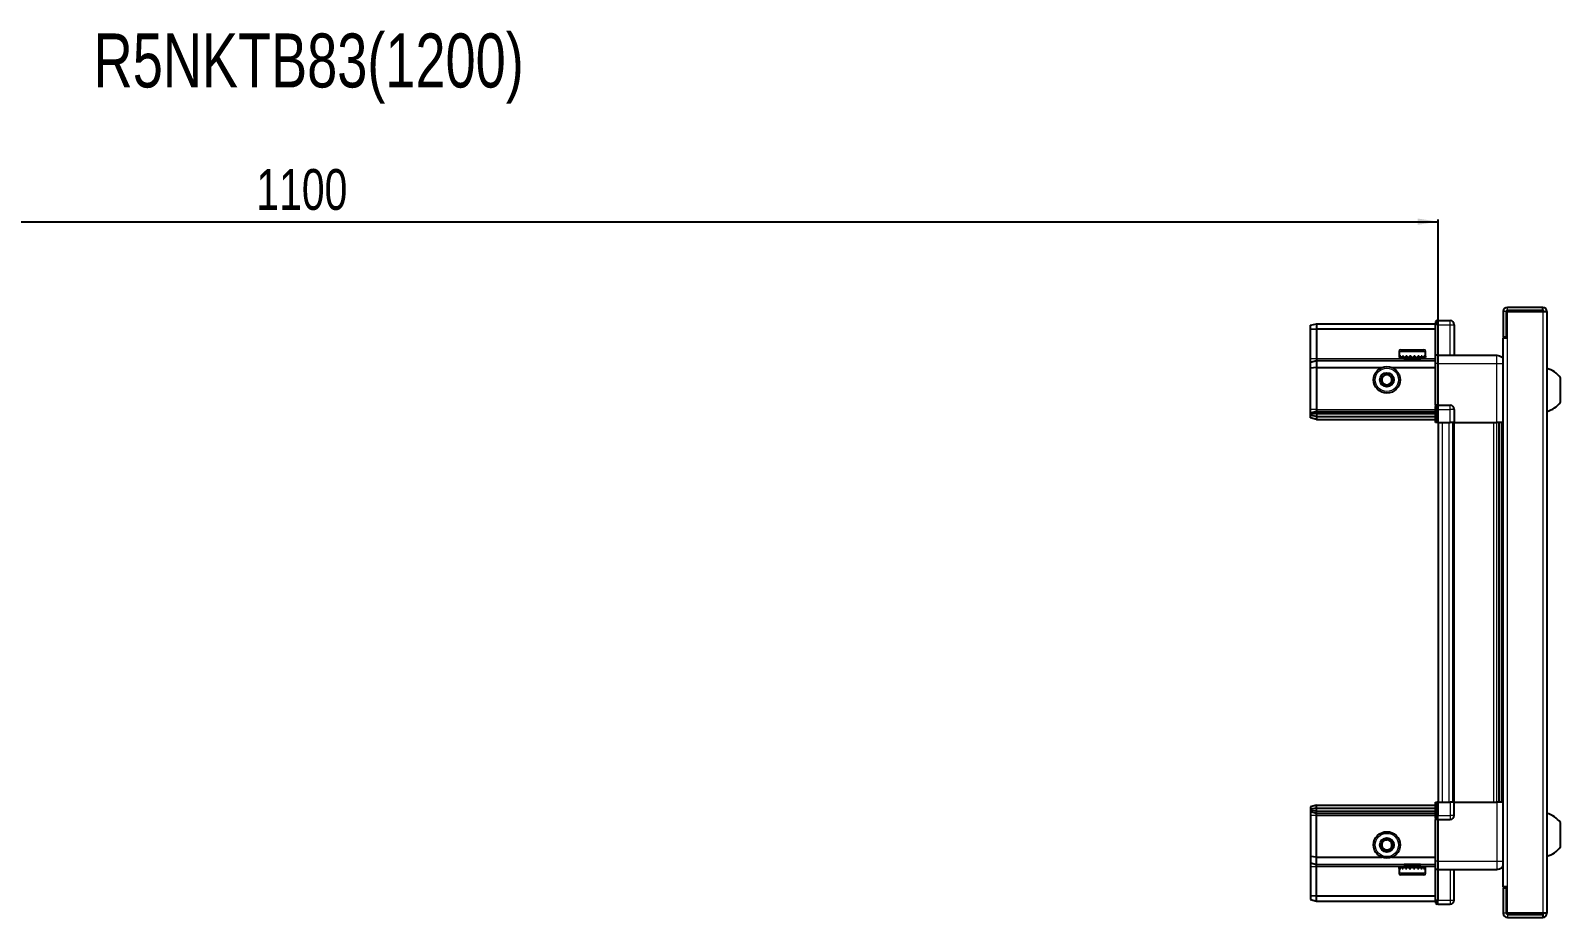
# Model space of a CAD drawing. Header units: millimetres. Extents: x 799 to 4111, y -97 to 1779.
# Drawn here: x 2327 to 3078, y 1344 to 1779 of the extents above; entities that cross this region are included whole.
import ezdxf

# ---------------------------------------------------------------- set-up
doc = ezdxf.new("R2010")
doc.units = ezdxf.units.MM
doc.layers.add('FORMAT', color=7, linetype='Continuous')
doc.styles.add('SLDTEXTSTYLE0', font='TXT', dxfattribs={"width": 0.75})
doc.dimstyles.new('SLDDIMSTYLE0', dxfattribs={"dimtxt": 20, "dimasz": 10, "dimexe": 0, "dimexo": 0.0625, "dimgap": 5, "dimtad": 2, "dimdec": 1, "dimrnd": 1e-09, "dimzin": 12, "dimdsep": 46, "dimtxsty": 'SLDTEXTSTYLE0', "dimsah": 1, "dimcen": 0.09, "dimadec": 0, "dimazin": 3, "dimtfac": 1, "dimtofl": 0, "dimtmove": 0, "dimatfit": 3, "dimfxl": 0, "dimfrac": 2, "dimtolj": 1, "dimtzin": 12, "dimarcsym": 0})

# ---------------------------------------------------------------- blocks, each defined once
blk = doc.blocks.new('_D_4')
at = {"layer": 'FORMAT'}
for p, q in [((1917.77, 1586.94), (1917.77, 1686.43)), ((1917.77, 1685.43), (3017.77, 1685.43)), ((3017.77, 1586.94), (3017.77, 1686.43))]:
    blk.add_line(p, q, dxfattribs=at)
for points in [[(1917.77, 1685.43), (1927.77, 1683.9), (1927.77, 1686.97)], [(3017.77, 1685.43), (3007.77, 1686.97), (3007.77, 1683.9)]]:
    blk.add_solid(points, dxfattribs=at)
at = {"layer": 'FORMAT', "insert": (2438.21, 1711.22), "char_height": 20, "attachment_point": 1, "style": 'SLDTEXTSTYLE0'}
blk.add_mtext('1100', dxfattribs=at)

msp = doc.modelspace()

# ---------------------------------------------------------------- linework, layer by layer
at = {"color": 7, "linetype": 'Continuous', "lineweight": 25}
for p, q in [((3069.02, 1643.43), (3051.72, 1643.43)), ((3069.02, 1641.93), (3069.02, 1643.43)), ((3017.28, 1636.93), (3016.42, 1636.43)), ((3017.28, 1636.93), (3016.42, 1636.43)), ((3016.42, 1636.43), (3016.42, 1634.93)), ((3017.62, 1636.93), (3017.28, 1636.93)), ((3017.62, 1636.93), (3017.28, 1636.93)), ((3017.62, 1636.93), (3017.62, 1636.93)), ((3017.62, 1634.93), (3017.62, 1636.93)), ((3017.62, 1636.93), (3023.62, 1636.93)), ((3049.62, 1641.33), (3049.62, 1628.93)), ((3051.12, 1641.33), (3051.12, 1628.93)), ((3051.62, 1628.43), (3051.62, 1641.33)), ((3051.62, 1641.33), (3069.02, 1641.33)), ((3069.02, 1641.93), (3051.72, 1641.93)), ((3069.02, 1641.33), (3071.12, 1641.33)), ((3071.12, 1641.33), (3071.12, 1346.53)), ((2955.12, 1634.63), (2958.12, 1635.43)), ((2955.12, 1632.78), (2955.12, 1634.63)), ((2955.12, 1632.78), (2958.12, 1632.93)), ((2955.12, 1618.43), (2955.12, 1632.78)), ((2958.12, 1635.43), (2958.12, 1632.93)), ((2958.12, 1635.43), (3016.42, 1635.43)), ((2958.12, 1632.93), (2958.12, 1618.43)), ((2958.12, 1632.93), (3016.42, 1632.93)), ((3016.42, 1620.13), (3016.42, 1634.93)), ((3017.62, 1634.93), (3017.62, 1620.13)), ((3025.62, 1634.93), (3025.62, 1619.93)), ((3049.52, 1628.43), (3049.52, 1359.43)), ((3049.52, 1628.43), (3051.62, 1628.43)), ((3049.62, 1628.93), (3051.12, 1628.93)), ((2998.62, 1621.83), (2998.62, 1618.93)), ((2999.42, 1622.63), (3010.82, 1622.63)), ((3011.62, 1618.93), (3011.62, 1621.83)), ((2955.12, 1616.63), (2955.12, 1618.43)), ((2955.12, 1616.63), (2958.12, 1617.43)), ((2955.12, 1613.6), (2955.12, 1616.63)), ((2958.12, 1613.93), (2955.12, 1613.6)), ((2955.12, 1593.43), (2955.12, 1613.6)), ((2958.12, 1618.43), (2958.12, 1617.43)), ((2958.12, 1617.43), (2958.12, 1613.93)), ((2958.12, 1617.43), (3016.42, 1617.43)), ((2958.12, 1613.93), (2958.12, 1593.43)), ((2958.12, 1613.93), (2990.12, 1613.93)), ((2995.12, 1613.93), (3016.42, 1613.93)), ((2998.62, 1618.93), (2998.66, 1618.93)), ((2998.78, 1619.43), (2998.66, 1619.43)), ((2998.66, 1619.43), (2998.66, 1618.93)), ((2998.66, 1618.93), (2998.78, 1618.93)), ((2998.78, 1619.43), (2998.78, 1618.93)), ((2998.78, 1618.93), (2999.19, 1618.93)), ((2999.53, 1619.43), (2999.19, 1619.43)), ((2999.19, 1619.43), (2999.19, 1618.93)), ((2999.19, 1618.93), (2999.53, 1618.93)), ((2999.53, 1619.43), (2999.53, 1618.93)), ((2999.53, 1618.93), (3000.3, 1618.93)), ((3000.82, 1619.43), (3000.3, 1619.43)), ((3000.3, 1619.43), (3000.3, 1618.93)), ((3000.3, 1618.93), (3000.82, 1618.93)), ((3000.72, 1618.93), (3000.72, 1618.83)), ((3000.72, 1618.83), (3009.52, 1618.83)), ((3000.82, 1619.43), (3000.82, 1618.93)), ((3000.82, 1618.93), (3001.88, 1618.93)), ((3001.12, 1618.43), (3001.81, 1617.95)), ((3001.12, 1618.43), (3009.12, 1618.43)), ((3001.81, 1617.95), (3001.12, 1617.47)), ((3001.12, 1617.47), (3001.12, 1617.43)), ((3001.12, 1617.47), (3009.12, 1617.47)), ((3001.81, 1617.95), (3008.43, 1617.95)), ((3002.54, 1619.43), (3001.88, 1619.43)), ((3001.88, 1619.43), (3001.88, 1618.93)), ((3001.88, 1618.93), (3002.54, 1618.93)), ((3002.54, 1619.43), (3002.54, 1618.93)), ((3002.54, 1618.93), (3003.78, 1618.93)), ((3004.51, 1619.43), (3003.78, 1619.43)), ((3003.78, 1619.43), (3003.78, 1618.93)), ((3003.78, 1618.93), (3004.21, 1618.93)), ((3004.21, 1619.43), (3004.21, 1618.93)), ((3004.51, 1619.43), (3004.51, 1618.93)), ((3004.51, 1618.93), (3005.81, 1618.93)), ((3006.54, 1619.43), (3005.81, 1619.43)), ((3005.81, 1619.43), (3005.81, 1618.93)), ((3006.08, 1619.43), (3006.08, 1618.93)), ((3006.08, 1618.93), (3006.54, 1618.93)), ((3006.54, 1619.43), (3006.54, 1618.93)), ((3006.54, 1618.93), (3007.77, 1618.93)), ((3008.43, 1619.43), (3007.77, 1619.43)), ((3007.77, 1619.43), (3007.77, 1618.93)), ((3007.77, 1618.93), (3008.43, 1618.93)), ((3008.43, 1619.43), (3008.43, 1618.93)), ((3008.43, 1618.93), (3009.48, 1618.93)), ((3008.43, 1617.95), (3009.12, 1618.43)), ((3009.12, 1617.47), (3008.43, 1617.95)), ((3009.12, 1617.43), (3009.12, 1617.47)), ((3010, 1619.43), (3009.48, 1619.43)), ((3009.48, 1619.43), (3009.48, 1618.93)), ((3009.48, 1618.93), (3010, 1618.93)), ((3009.52, 1618.83), (3009.52, 1618.93)), ((3010, 1619.43), (3010, 1618.93)), ((3010, 1618.93), (3010.75, 1618.93)), ((3011.09, 1619.43), (3010.75, 1619.43)), ((3010.75, 1619.43), (3010.75, 1618.93)), ((3010.75, 1618.93), (3011.09, 1618.93)), ((3011.09, 1619.43), (3011.09, 1618.93)), ((3011.09, 1618.93), (3011.48, 1618.93)), ((3011.59, 1619.43), (3011.48, 1619.43)), ((3011.48, 1619.43), (3011.48, 1618.93)), ((3011.48, 1618.93), (3011.59, 1618.93)), ((3011.59, 1619.43), (3011.59, 1618.93)), ((3011.59, 1618.93), (3011.62, 1618.93)), ((3016.42, 1619.93), (3016.42, 1620.13)), ((3017.62, 1619.93), (3016.42, 1619.93)), ((3016.42, 1615.93), (3016.42, 1619.93)), ((3016.42, 1595.63), (3016.42, 1615.93)), ((3017.62, 1620.13), (3017.62, 1619.93)), ((3017.62, 1619.93), (3017.62, 1615.93)), ((3017.62, 1619.93), (3046.62, 1619.93)), ((3017.62, 1615.93), (3017.62, 1595.63)), ((3077.72, 1596.93), (3077.72, 1608.93)), ((2955.12, 1591.63), (2955.12, 1593.43)), ((2958.12, 1592.43), (2955.12, 1591.63)), ((2955.12, 1590.89), (2955.12, 1591.63)), ((2958.12, 1591.43), (2955.12, 1590.89)), ((2955.12, 1590.39), (2955.12, 1590.89)), ((2958.12, 1593.43), (2958.12, 1592.43)), ((2958.12, 1592.43), (2958.12, 1591.43)), ((2958.12, 1592.43), (3016.42, 1592.43)), ((2958.12, 1591.43), (2958.12, 1589.93)), ((2958.12, 1591.43), (3016.42, 1591.43)), ((3016.42, 1595.43), (3016.42, 1595.63)), ((3017.62, 1595.43), (3016.42, 1595.43)), ((3016.42, 1595.43), (3016.42, 1594.76)), ((3016.42, 1586.93), (3016.42, 1594.76)), ((3017.28, 1593.43), (3017.28, 1586.93)), ((3017.62, 1595.63), (3017.62, 1595.43)), ((3017.62, 1593.43), (3017.62, 1595.43)), ((3017.62, 1595.43), (3023.62, 1595.43)), ((3017.62, 1593.43), (3017.62, 1595.43)), ((3017.62, 1593.43), (3017.62, 1586.93)), ((3025.62, 1593.43), (3025.62, 1586.93)), ((2955.12, 1589.24), (2955.12, 1590.39)), ((2958.12, 1589.93), (2955.12, 1590.39)), ((2958.12, 1588.43), (2955.12, 1589.24)), ((2958.12, 1589.93), (3016.42, 1589.93)), ((2958.12, 1589.93), (2958.12, 1588.43)), ((2958.12, 1588.43), (3016.42, 1588.43)), ((3017.28, 1586.93), (3016.42, 1586.93)), ((3017.62, 1586.93), (3017.28, 1586.93)), ((3017.62, 1586.93), (3023.62, 1586.93)), ((3017.77, 1586.93), (3017.77, 1400.93)), ((3025.62, 1586.93), (3023.62, 1586.93)), ((3024.97, 1586.93), (3024.97, 1400.93)), ((3025.62, 1586.93), (3046.62, 1586.93)), ((3047.64, 1400.93), (3047.64, 1586.93)), ((3047.68, 1400.93), (3047.68, 1586.93)), ((3049.47, 1586.93), (3049.47, 1400.93)), ((2958.12, 1399.43), (2955.12, 1398.63)), ((2955.12, 1398.63), (2955.12, 1397.48)), ((2958.12, 1397.93), (2955.12, 1397.48)), ((2955.12, 1397.48), (2955.12, 1396.98)), ((2958.12, 1396.43), (2955.12, 1396.98)), ((2955.12, 1396.98), (2955.12, 1396.24)), ((2958.12, 1395.43), (2955.12, 1396.24)), ((2955.12, 1396.24), (2955.12, 1394.43)), ((2958.12, 1397.93), (2958.12, 1399.43)), ((2958.12, 1399.43), (3016.42, 1399.43)), ((2958.12, 1397.93), (3016.42, 1397.93)), ((2958.12, 1396.43), (2958.12, 1397.93)), ((2958.12, 1396.43), (3016.42, 1396.43)), ((2958.12, 1395.43), (2958.12, 1396.43)), ((2958.12, 1395.43), (3016.42, 1395.43)), ((2958.12, 1394.43), (2958.12, 1395.43)), ((3016.42, 1393.11), (3016.42, 1400.93)), ((3016.42, 1400.93), (3017.28, 1400.93)), ((3017.28, 1400.93), (3017.28, 1400.93)), ((3017.28, 1400.93), (3017.28, 1394.43)), ((3017.62, 1400.93), (3017.28, 1400.93)), ((3017.62, 1400.93), (3017.62, 1394.43)), ((3017.62, 1400.93), (3017.62, 1400.93)), ((3017.62, 1400.93), (3023.62, 1400.93)), ((3017.62, 1400.93), (3017.62, 1394.43)), ((3025.62, 1400.93), (3023.62, 1400.93)), ((3025.62, 1394.43), (3025.62, 1400.93)), ((3025.62, 1400.93), (3046.62, 1400.93)), ((2955.12, 1394.43), (2955.12, 1374.27)), ((2958.12, 1373.93), (2958.12, 1394.43)), ((3016.42, 1393.11), (3016.42, 1392.43)), ((3017.62, 1392.43), (3016.42, 1392.43)), ((3016.42, 1392.23), (3016.42, 1392.43)), ((3016.42, 1371.93), (3016.42, 1392.23)), ((3017.62, 1392.43), (3017.62, 1394.43)), ((3017.62, 1392.43), (3017.62, 1392.23)), ((3017.62, 1392.43), (3023.62, 1392.43)), ((3017.62, 1392.23), (3017.62, 1371.93)), ((3077.72, 1378.93), (3077.72, 1390.93)), ((2958.12, 1373.93), (2955.12, 1374.27)), ((2955.12, 1374.27), (2955.12, 1371.24)), ((2958.12, 1373.93), (2990.12, 1373.93)), ((2958.12, 1370.43), (2958.12, 1373.93)), ((2995.12, 1373.93), (3016.42, 1373.93)), ((2955.12, 1371.24), (2958.12, 1370.43)), ((2955.12, 1371.24), (2955.12, 1369.43)), ((2955.12, 1369.43), (2955.12, 1355.09)), ((2958.12, 1370.43), (3016.42, 1370.43)), ((2958.12, 1369.43), (2958.12, 1370.43)), ((2958.12, 1354.93), (2958.12, 1369.43)), ((2998.62, 1368.93), (2998.62, 1366.03)), ((2998.64, 1368.93), (2998.62, 1368.93)), ((2998.64, 1368.43), (2998.64, 1368.93)), ((2998.73, 1368.93), (2998.64, 1368.93)), ((2998.64, 1368.43), (2998.73, 1368.43)), ((2998.73, 1368.43), (2998.73, 1368.93)), ((2999.11, 1368.93), (2998.73, 1368.93)), ((2999.11, 1368.43), (2999.11, 1368.93)), ((2999.43, 1368.93), (2999.11, 1368.93)), ((2999.11, 1368.43), (2999.43, 1368.43)), ((2999.43, 1368.43), (2999.43, 1368.93)), ((3000.16, 1368.93), (2999.43, 1368.93)), ((3000.16, 1368.43), (3000.16, 1368.93)), ((3000.67, 1368.93), (3000.16, 1368.93)), ((3000.16, 1368.43), (3000.67, 1368.43)), ((3000.67, 1368.43), (3000.67, 1368.93)), ((3001.71, 1368.93), (3000.67, 1368.93)), ((3000.72, 1369.03), (3000.72, 1368.93)), ((3009.52, 1369.03), (3000.72, 1369.03)), ((3001.12, 1370.43), (3001.12, 1370.4)), ((3001.12, 1370.4), (3001.81, 1369.92)), ((3009.12, 1370.4), (3001.12, 1370.4)), ((3001.81, 1369.92), (3001.12, 1369.43)), ((3009.12, 1369.43), (3001.12, 1369.43)), ((3001.71, 1368.43), (3001.71, 1368.93)), ((3002.36, 1368.93), (3001.71, 1368.93)), ((3001.71, 1368.43), (3002.36, 1368.43)), ((3008.43, 1369.92), (3001.81, 1369.92)), ((3002.36, 1368.43), (3002.36, 1368.93)), ((3003.58, 1368.93), (3002.36, 1368.93)), ((3003.58, 1368.43), (3003.58, 1368.93)), ((3004.08, 1368.93), (3003.58, 1368.93)), ((3003.58, 1368.43), (3004.31, 1368.43)), ((3004.08, 1368.43), (3004.08, 1368.93)), ((3004.31, 1368.43), (3004.31, 1368.93)), ((3005.61, 1368.93), (3004.31, 1368.93)), ((3005.61, 1368.43), (3005.61, 1368.93)), ((3005.61, 1368.43), (3006.34, 1368.43)), ((3005.95, 1368.43), (3005.95, 1368.93)), ((3006.34, 1368.93), (3005.95, 1368.93)), ((3006.34, 1368.43), (3006.34, 1368.93)), ((3007.59, 1368.93), (3006.34, 1368.93)), ((3007.59, 1368.43), (3007.59, 1368.93)), ((3008.26, 1368.93), (3007.59, 1368.93)), ((3007.59, 1368.43), (3008.26, 1368.43)), ((3008.26, 1368.43), (3008.26, 1368.93)), ((3009.33, 1368.93), (3008.26, 1368.93)), ((3008.43, 1369.92), (3009.12, 1370.4)), ((3009.12, 1369.43), (3008.43, 1369.92)), ((3009.12, 1370.4), (3009.12, 1370.43)), ((3009.33, 1368.43), (3009.33, 1368.93)), ((3009.86, 1368.93), (3009.33, 1368.93)), ((3009.33, 1368.43), (3009.86, 1368.43)), ((3009.52, 1368.93), (3009.52, 1369.03)), ((3009.86, 1368.43), (3009.86, 1368.93)), ((3010.65, 1368.93), (3009.86, 1368.93)), ((3010.65, 1368.43), (3010.65, 1368.93)), ((3011, 1368.93), (3010.65, 1368.93)), ((3010.65, 1368.43), (3011, 1368.43)), ((3011, 1368.43), (3011, 1368.93)), ((3011.43, 1368.93), (3011, 1368.93)), ((3011.43, 1368.43), (3011.43, 1368.93)), ((3011.57, 1368.93), (3011.43, 1368.93)), ((3011.43, 1368.43), (3011.57, 1368.43)), ((3011.57, 1368.43), (3011.57, 1368.93)), ((3011.62, 1368.93), (3011.57, 1368.93)), ((3011.62, 1366.03), (3011.62, 1368.93)), ((3016.42, 1367.93), (3016.42, 1371.93)), ((3017.62, 1367.93), (3016.42, 1367.93)), ((3016.42, 1367.73), (3016.42, 1367.93)), ((3016.42, 1352.93), (3016.42, 1367.73)), ((3017.62, 1371.93), (3017.62, 1367.93)), ((3017.62, 1367.93), (3017.62, 1367.73)), ((3017.62, 1367.93), (3046.62, 1367.93)), ((3017.62, 1367.73), (3017.62, 1352.93)), ((3017.62, 1367.73), (3017.62, 1352.93)), ((3025.62, 1352.93), (3025.62, 1367.93)), ((3010.82, 1365.23), (2999.42, 1365.23)), ((3051.62, 1359.43), (3049.52, 1359.43)), ((3049.62, 1358.93), (3051.12, 1358.93)), ((3049.62, 1358.93), (3049.62, 1346.53)), ((3051.12, 1358.93), (3051.12, 1346.53)), ((3051.62, 1346.53), (3051.62, 1359.43)), ((2955.12, 1355.09), (2958.12, 1354.93)), ((2955.12, 1355.09), (2955.12, 1353.24)), ((2955.12, 1353.24), (2958.12, 1352.43)), ((2958.12, 1354.93), (3016.42, 1354.93)), ((2958.12, 1352.43), (2958.12, 1354.93)), ((2958.12, 1352.43), (3016.42, 1352.43)), ((3016.42, 1352.93), (3016.42, 1351.43)), ((3016.42, 1351.43), (3017.28, 1350.93)), ((3017.62, 1350.93), (3017.28, 1350.93)), ((3017.62, 1350.93), (3017.62, 1352.93)), ((3017.62, 1350.93), (3023.62, 1350.93)), ((3069.02, 1346.53), (3051.62, 1346.53)), ((3051.72, 1345.93), (3069.02, 1345.93)), ((3051.72, 1344.43), (3069.02, 1344.43)), ((3071.12, 1346.53), (3069.02, 1346.53)), ((3069.02, 1345.93), (3069.02, 1344.43))]:
    msp.add_line(p, q, dxfattribs=at)
at = {"color": 8, "linetype": 'Continuous', "lineweight": 18}
for p, q in [((3051.72, 1641.93), (3051.72, 1643.43)), ((3023.62, 1634.93), (3023.62, 1636.93)), ((3051.12, 1641.33), (3049.62, 1641.33)), ((3069.02, 1641.33), (3069.02, 1346.53)), ((3017.62, 1634.93), (3016.42, 1634.93)), ((3017.62, 1634.93), (3023.62, 1634.93)), ((3023.62, 1634.93), (3025.62, 1634.93)), ((3023.62, 1619.93), (3023.62, 1634.93)), ((3051.62, 1628.43), (3051.62, 1359.43)), ((2998.62, 1621.83), (3011.62, 1621.83)), ((2955.12, 1618.43), (2958.12, 1618.43)), ((2958.12, 1618.43), (3001.12, 1618.43)), ((3009.12, 1618.43), (3016.42, 1618.43)), ((3016.42, 1620.13), (3017.62, 1620.13)), ((3017.62, 1615.93), (3016.42, 1615.93)), ((3017.62, 1615.93), (3046.62, 1615.93)), ((3046.62, 1586.93), (3046.62, 1615.93)), ((2958.12, 1593.43), (2955.12, 1593.43)), ((2958.12, 1593.43), (3016.42, 1593.43)), ((3016.42, 1595.63), (3017.62, 1595.63)), ((3017.62, 1593.43), (3017.28, 1593.43)), ((3017.62, 1593.43), (3023.62, 1593.43)), ((3023.62, 1593.43), (3023.62, 1595.43)), ((3023.62, 1586.93), (3023.62, 1593.43)), ((3025.62, 1593.43), (3023.62, 1593.43)), ((3019.77, 1586.93), (3019.77, 1400.93)), ((3022.97, 1586.93), (3022.97, 1400.93)), ((3025.62, 1586.93), (3025.62, 1400.93)), ((3045.02, 1400.93), (3045.02, 1586.93)), ((3046.43, 1586.93), (3046.43, 1400.93)), ((3048.88, 1400.93), (3048.88, 1586.93)), ((3017.62, 1400.93), (3017.28, 1400.93)), ((3023.62, 1400.93), (3023.62, 1394.43)), ((3046.62, 1400.93), (3046.62, 1371.93)), ((2958.12, 1394.43), (2955.12, 1394.43)), ((2958.12, 1394.43), (3016.42, 1394.43)), ((3017.62, 1392.23), (3016.42, 1392.23)), ((3017.62, 1394.43), (3017.28, 1394.43)), ((3017.62, 1394.43), (3023.62, 1394.43)), ((3025.62, 1394.43), (3023.62, 1394.43)), ((3023.62, 1394.43), (3023.62, 1392.43)), ((2955.12, 1369.43), (2958.12, 1369.43)), ((2958.12, 1369.43), (3001.12, 1369.43)), ((3011.62, 1366.03), (2998.62, 1366.03)), ((3009.12, 1369.43), (3016.42, 1369.43)), ((3017.62, 1371.93), (3016.42, 1371.93)), ((3017.62, 1367.73), (3016.42, 1367.73)), ((3017.62, 1371.93), (3046.62, 1371.93)), ((3023.62, 1367.93), (3023.62, 1352.93)), ((3017.62, 1352.93), (3016.42, 1352.93)), ((3017.62, 1352.93), (3023.62, 1352.93)), ((3023.62, 1352.93), (3025.62, 1352.93)), ((3023.62, 1352.93), (3023.62, 1350.93)), ((3051.12, 1346.53), (3049.62, 1346.53)), ((3051.72, 1345.93), (3051.72, 1344.43))]:
    msp.add_line(p, q, dxfattribs=at)
at = {"color": 7, "linetype": 'Continuous', "lineweight": 25}
for centre, radius in [((2992.62, 1607.93), 6.5), ((2992.62, 1607.93), 3.46), ((2992.62, 1379.93), 6.5), ((2992.62, 1379.93), 3.46)]:
    msp.add_circle(centre, radius, dxfattribs=at)
at = {"color": 8, "linetype": 'Continuous', "lineweight": 18}
for centre in [(2992.62, 1607.93), (2992.62, 1379.93)]:
    msp.add_circle(centre, 5.7, dxfattribs=at)
at = {"color": 7, "linetype": 'Continuous', "lineweight": 25}
for centre, radius, start, end in [((3051.72, 1641.33), 2.1, 90, 180), ((3069.02, 1641.33), 2.1, 0, 90), ((3023.62, 1634.93), 2, 0, 90), ((3051.72, 1641.33), 0.6, 90, 180), ((3069.02, 1641.33), 0.6, 0, 90), ((2999.42, 1621.83), 0.8, 90, 180), ((3010.82, 1621.83), 0.8, 0, 90), ((3000.72, 1618.43), 0.4, 0, 90), ((3009.52, 1618.43), 0.4, 90, 180), ((3068.09, 1601.91), 11.91, 36.1266, 75.29965), ((2992.62, 1607.93), 2.5, 120.74103, 180.74103), ((2992.62, 1607.93), 2.5, 180.74103, 240.74103), ((2992.62, 1607.93), 2.5, 60.74103, 120.74103), ((2992.62, 1607.93), 2.5, 240.74103, 300.74103), ((2992.62, 1607.93), 2.5, 0.74103, 60.74103), ((2992.62, 1607.93), 2.5, 300.74103, 0.74103), ((3023.62, 1593.43), 2, 0, 90), ((3068.09, 1603.96), 11.91, 284.70035, 323.8734), ((3068.09, 1383.91), 11.91, 36.1266, 75.29965), ((3023.62, 1394.43), 2, 270, 0), ((2992.62, 1379.93), 2.5, 155.91157, 215.91157), ((2992.62, 1379.93), 2.5, 95.91157, 155.91157), ((2992.62, 1379.93), 2.5, 35.91157, 95.91157), ((2992.62, 1379.93), 2.5, 335.91157, 35.91157), ((2992.62, 1379.93), 2.5, 215.91157, 275.91157), ((2992.62, 1379.93), 2.5, 275.91157, 335.91157), ((3068.09, 1385.96), 11.91, 284.70035, 323.8734), ((2999.42, 1366.03), 0.8, 180, 270), ((3000.72, 1369.43), 0.4, 270, 360), ((3009.52, 1369.43), 0.4, 180, 270), ((3010.82, 1366.03), 0.8, 270, 360), ((3023.62, 1352.93), 2, 270, 0), ((3051.72, 1346.53), 2.1, 180, 270), ((3051.72, 1346.53), 0.6, 180, 270), ((3069.02, 1346.53), 2.1, 270, 0), ((3069.02, 1346.53), 0.6, 270, 0)]:
    msp.add_arc(centre, radius, start, end, dxfattribs=at)
for centre, start_param, end_param in [((3013.82, 1593.43), 0, 0.722734), ((3013.82, 1394.43), 5.560451, 6.283185)]:
    msp.add_ellipse(centre, major_axis=(3.46, 0), ratio=0.57735, start_param=start_param, end_param=end_param, dxfattribs=at)
for points, knots in [([(3046.62, 1619.93), (3047.06, 1619.89), (3047.74, 1619.82), (3048.55, 1619.38), (3049.1, 1618.94), (3049.38, 1618.57), (3049.52, 1618.39)], [0, 0, 0, 0, 0.384298, 0.591173, 0.802437, 1, 1, 1, 1]), ([(2990.1, 1609.34), (2990.54, 1609.61), (2991.37, 1610.1), (2992.2, 1610.59), (2992.58, 1610.82)], [0, 0, 0, 0, 0.534686, 1, 1, 1, 1]), ([(2990.14, 1606.46), (2990.14, 1606.58), (2990.13, 1607.18), (2990.11, 1608.18), (2990.1, 1609), (2990.1, 1609.34)], [0, 0, 0, 0, 0.133125, 0.637099, 1, 1, 1, 1]), ([(2992.66, 1605.05), (2992.21, 1605.3), (2991.36, 1605.77), (2990.53, 1606.24), (2990.14, 1606.46)], [0, 0, 0, 0, 0.534686, 1, 1, 1, 1]), ([(2992.58, 1610.82), (2993.03, 1610.57), (2993.87, 1610.1), (2994.71, 1609.63), (2995.1, 1609.41)], [0, 0, 0, 0, 0.534686, 1, 1, 1, 1]), ([(2995.14, 1606.52), (2994.69, 1606.26), (2993.86, 1605.77), (2993.04, 1605.28), (2992.66, 1605.05)], [0, 0, 0, 0, 0.534686, 1, 1, 1, 1]), ([(2995.1, 1609.41), (2995.1, 1609.06), (2995.11, 1608.24), (2995.13, 1607.25), (2995.14, 1606.65), (2995.14, 1606.52)], [0, 0, 0, 0, 0.362901, 0.866875, 1, 1, 1, 1]), ([(3049.47, 1586.93), (3049.43, 1586.93), (3049.21, 1586.93), (3048.49, 1586.93), (3047.53, 1586.93), (3046.88, 1586.93), (3046.62, 1586.93)], [0, 0, 0, 0, 0.0717073, 0.4209791, 0.7702508, 1, 1, 1, 1]), ([(3049.47, 1400.93), (3049.43, 1400.93), (3049.21, 1400.93), (3048.49, 1400.93), (3047.53, 1400.93), (3046.88, 1400.93), (3046.62, 1400.93)], [0, 0, 0, 0, 0.071707, 0.420979, 0.770251, 1, 1, 1, 1]), ([(2989.75, 1379.64), (2989.96, 1380.11), (2990.35, 1380.99), (2990.74, 1381.86), (2990.93, 1382.27)], [0, 0, 0, 0, 0.534686, 1, 1, 1, 1]), ([(2990.93, 1382.27), (2991.27, 1382.31), (2992.09, 1382.39), (2993.08, 1382.49), (2993.67, 1382.56), (2993.8, 1382.57)], [0, 0, 0, 0, 0.362901, 0.866875, 1, 1, 1, 1]), ([(2993.8, 1382.57), (2994.1, 1382.15), (2994.66, 1381.37), (2995.23, 1380.59), (2995.49, 1380.23)], [0, 0, 0, 0, 0.5346859, 1, 1, 1, 1]), ([(2991.44, 1377.3), (2991.14, 1377.72), (2990.57, 1378.5), (2990.01, 1379.27), (2989.75, 1379.64)], [0, 0, 0, 0, 0.534686, 1, 1, 1, 1]), ([(2994.31, 1377.6), (2994.19, 1377.58), (2993.59, 1377.52), (2992.6, 1377.42), (2991.78, 1377.33), (2991.44, 1377.3)], [0, 0, 0, 0, 0.133125, 0.637099, 1, 1, 1, 1]), ([(2995.49, 1380.23), (2995.28, 1379.76), (2994.89, 1378.88), (2994.49, 1378), (2994.31, 1377.6)], [0, 0, 0, 0, 0.534686, 1, 1, 1, 1]), ([(3046.62, 1367.93), (3047.06, 1367.98), (3047.74, 1368.05), (3048.55, 1368.49), (3049.1, 1368.93), (3049.38, 1369.3), (3049.52, 1369.48)], [0, 0, 0, 0, 0.384298, 0.591173, 0.802437, 1, 1, 1, 1])]:
    msp.add_open_spline(points, degree=3, knots=knots, dxfattribs=at)
at = {"color": 8, "linetype": 'Continuous', "lineweight": 18}
for points in [[(3046.62, 1615.93), (3046.62, 1616.46), (3046.62, 1617.51), (3046.62, 1618.83), (3046.62, 1619.75), (3046.62, 1619.87), (3046.62, 1619.93)], [(3046.62, 1371.93), (3046.62, 1371.41), (3046.62, 1370.36), (3046.62, 1369.04), (3046.62, 1368.11), (3046.62, 1367.99), (3046.62, 1367.93)]]:
    msp.add_open_spline(points, degree=3, dxfattribs=at)
for points, knots in [([(3046.62, 1615.93), (3047.06, 1615.93), (3047.74, 1615.93), (3048.55, 1615.93), (3049.1, 1615.93), (3049.38, 1615.93), (3049.52, 1615.93)], [0, 0, 0, 0, 0.384298, 0.591173, 0.802437, 1, 1, 1, 1]), ([(3046.62, 1371.93), (3047.06, 1371.93), (3047.74, 1371.93), (3048.55, 1371.93), (3049.1, 1371.93), (3049.38, 1371.93), (3049.52, 1371.93)], [0, 0, 0, 0, 0.3842982, 0.5911726, 0.8024372, 1, 1, 1, 1])]:
    msp.add_open_spline(points, degree=3, knots=knots, dxfattribs=at)

# ---------------------------------------------------------------- texts
at = {"layer": 'FORMAT', "insert": (2358.43, 1777.67), "char_height": 26.4583, "attachment_point": 1, "style": 'SLDTEXTSTYLE0'}
msp.add_mtext('R5NKTB83(1200)', dxfattribs=at)

# ---------------------------------------------------------------- dimensions: what is measured, and where the dimension line sits
at = {"layer": 'FORMAT'}
dim = msp.add_linear_dim(base=(3017.77, 1685.43), p1=(1917.77, 1586.93), p2=(3017.77, 1586.93), angle=0, dimstyle='SLDDIMSTYLE0', dxfattribs=at)
dim.commit()
dim.dimension.update_dxf_attribs({"geometry": '_D_4', "text_midpoint": (2467.77, 1685.43), "dimtype": 160})

doc.saveas('drawing.dxf')
